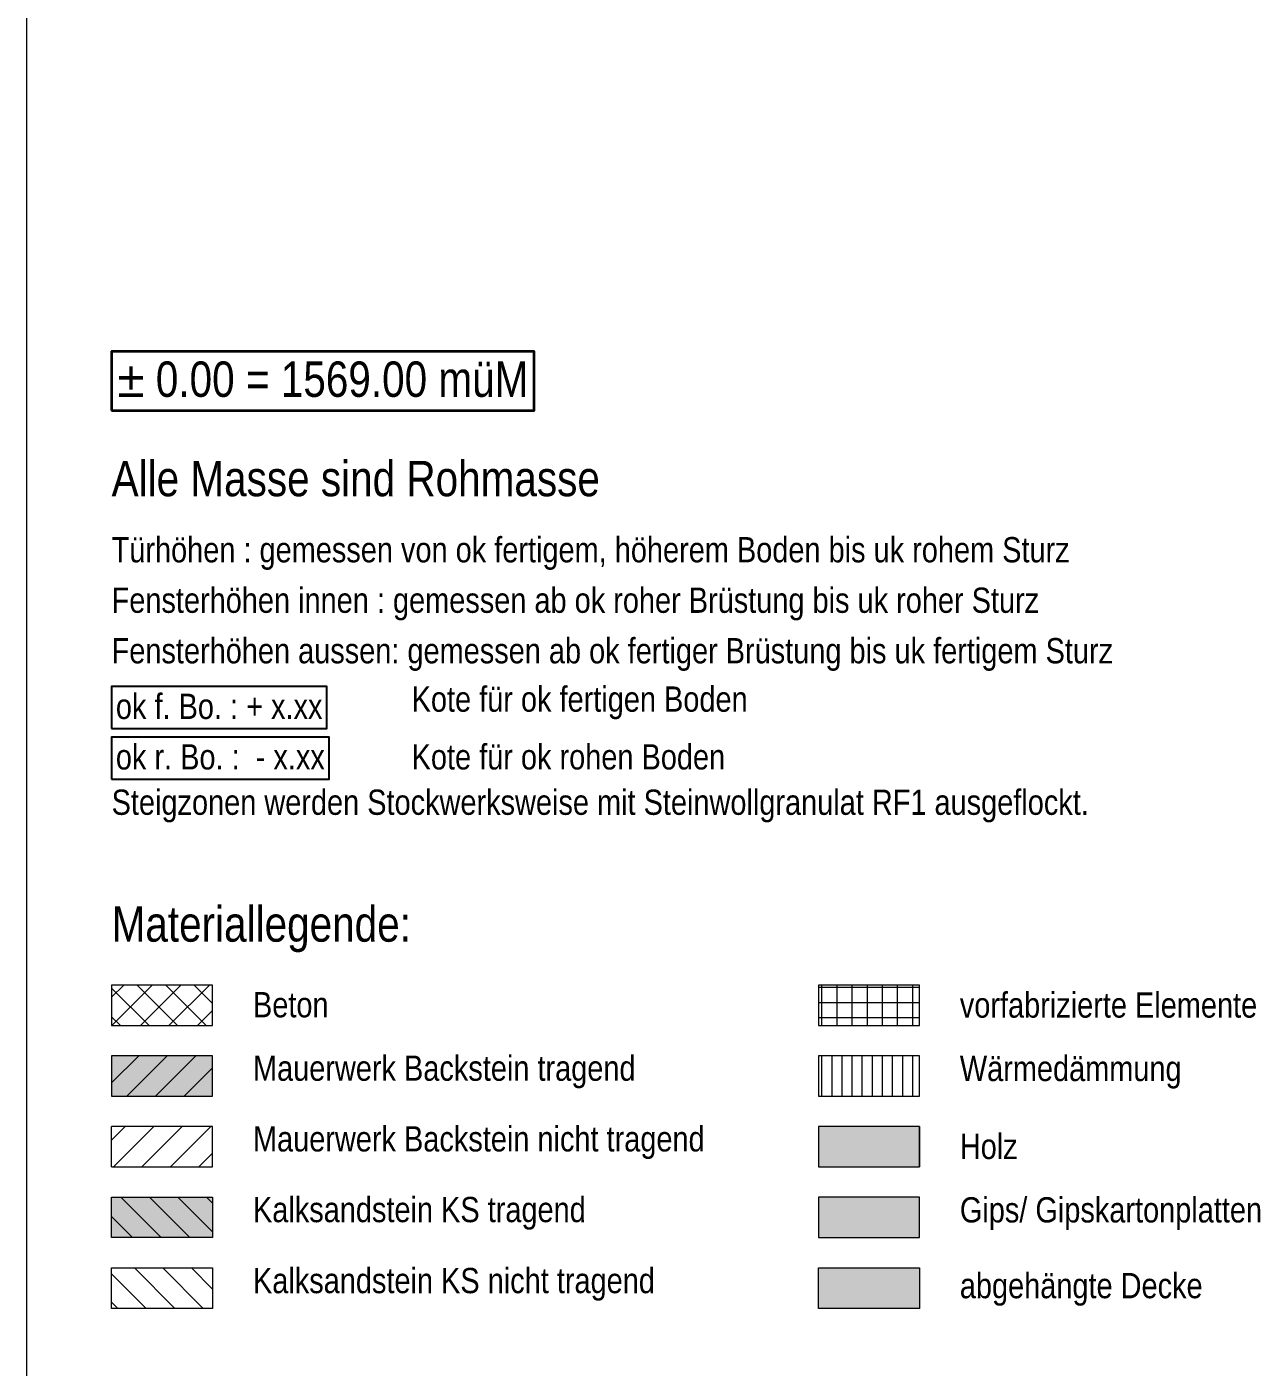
# Model space of a CAD drawing. Header units: metres. Extents: x 0.003 to 0.843, y 0.003 to 0.597.
# Drawn here: x 0.003 to 0.1251, y 0.3306 to 0.4633 of the extents above; entities that cross this region are included whole.
import ezdxf

# ---------------------------------------------------------------- set-up
doc = ezdxf.new("R2010")
doc.units = ezdxf.units.M
doc.linetypes.add('AUSGEZOGEN', pattern=[0])
doc.layers.add('Plankopf', color=7, linetype='AUSGEZOGEN', lineweight=13)
doc.styles.add('ARIALNARROW', font='ARIALN.TTF')

msp = doc.modelspace()

# ---------------------------------------------------------------- hatches: boundary and pattern name
at = {"layer": 'Plankopf', "linetype": 'AUSGEZOGEN', "lineweight": 13, "true_color": 0xffe0e0}
for points in [[(0.0114, 0.3614), (0.0114, 0.3574), (0.0214, 0.3574), (0.0214, 0.3614)], [(0.0114, 0.3474), (0.0114, 0.3434), (0.0214, 0.3434), (0.0214, 0.3474)]]:
    msp.add_hatch(color=254, dxfattribs=at).paths.add_polyline_path(points)
at = {"layer": 'Plankopf', "linetype": 'AUSGEZOGEN', "lineweight": 13}
msp.add_hatch(color=32, dxfattribs=at).paths.add_polyline_path([(0.0814, 0.3504), (0.0914, 0.3504), (0.0914, 0.3544), (0.0814, 0.3544)])
at = {"layer": 'Plankopf', "linetype": 'AUSGEZOGEN', "lineweight": 13, "true_color": 0xc7c7c7}
msp.add_hatch(color=9, dxfattribs=at).paths.add_polyline_path([(0.0814, 0.3434), (0.0914, 0.3434), (0.0914, 0.3474), (0.0814, 0.3474)])
at = {"layer": 'Plankopf', "linetype": 'AUSGEZOGEN', "lineweight": 13, "true_color": 0xe0e0ff}
msp.add_hatch(color=254, dxfattribs=at).paths.add_polyline_path([(0.0914, 0.3364), (0.0914, 0.3404), (0.0814, 0.3404), (0.0814, 0.3364)])

# ---------------------------------------------------------------- linework, layer by layer
at = {"layer": 'Plankopf', "color": 7, "linetype": 'AUSGEZOGEN', "lineweight": 13}
for p, q in [((0.003, 0.003), (0.003, 0.597)), ((0.0214, 0.3684), (0.0114, 0.3684)), ((0.0114, 0.3684), (0.0114, 0.3644)), ((0.0114, 0.36721), (0.0126, 0.3684)), ((0.01511, 0.3644), (0.0114, 0.36811)), ((0.01142, 0.3644), (0.01542, 0.3684)), ((0.01794, 0.3644), (0.01394, 0.3684)), ((0.01425, 0.3644), (0.01825, 0.3684)), ((0.02077, 0.3644), (0.01677, 0.3684)), ((0.01708, 0.3644), (0.02108, 0.3684)), ((0.0214, 0.36659), (0.01959, 0.3684)), ((0.0214, 0.3644), (0.0214, 0.3684)), ((0.0914, 0.3684), (0.0814, 0.3684)), ((0.0814, 0.3684), (0.0814, 0.3644)), ((0.0814, 0.3682), (0.0914, 0.3682)), ((0.08174, 0.3644), (0.08174, 0.3684)), ((0.08324, 0.3644), (0.08324, 0.3684)), ((0.08474, 0.3644), (0.08474, 0.3684)), ((0.08624, 0.3644), (0.08624, 0.3684)), ((0.08774, 0.3644), (0.08774, 0.3684)), ((0.08924, 0.3644), (0.08924, 0.3684)), ((0.09074, 0.3644), (0.09074, 0.3684)), ((0.0914, 0.3644), (0.0914, 0.3684)), ((0.0814, 0.3667), (0.0914, 0.3667)), ((0.01228, 0.3644), (0.0114, 0.36528)), ((0.01991, 0.3644), (0.0214, 0.36589)), ((0.0814, 0.3652), (0.0914, 0.3652)), ((0.0114, 0.3644), (0.0214, 0.3644)), ((0.0814, 0.3644), (0.0914, 0.3644)), ((0.0214, 0.3614), (0.0114, 0.3614)), ((0.0114, 0.3614), (0.0114, 0.3574)), ((0.0114, 0.35872), (0.01408, 0.3614)), ((0.01291, 0.3574), (0.01691, 0.3614)), ((0.01574, 0.3574), (0.01974, 0.3614)), ((0.0214, 0.3574), (0.0214, 0.3614)), ((0.0914, 0.3614), (0.0814, 0.3614)), ((0.0814, 0.3614), (0.0814, 0.3574)), ((0.08174, 0.3574), (0.08174, 0.3614)), ((0.08274, 0.3574), (0.08274, 0.3614)), ((0.08374, 0.3574), (0.08374, 0.3614)), ((0.08474, 0.3574), (0.08474, 0.3614)), ((0.08574, 0.3574), (0.08574, 0.3614)), ((0.08674, 0.3574), (0.08674, 0.3614)), ((0.08774, 0.3574), (0.08774, 0.3614)), ((0.08874, 0.3574), (0.08874, 0.3614)), ((0.08974, 0.3574), (0.08974, 0.3614)), ((0.09074, 0.3574), (0.09074, 0.3614)), ((0.0914, 0.3574), (0.0914, 0.3614)), ((0.01857, 0.3574), (0.0214, 0.36023)), ((0.0114, 0.3574), (0.0214, 0.3574)), ((0.02139, 0.3574), (0.0214, 0.35741)), ((0.0814, 0.3574), (0.0914, 0.3574)), ((0.0214, 0.3544), (0.0114, 0.3544)), ((0.0114, 0.3504), (0.0114, 0.3544)), ((0.0114, 0.35306), (0.01274, 0.3544)), ((0.01157, 0.3504), (0.01557, 0.3544)), ((0.01439, 0.3504), (0.01839, 0.3544)), ((0.01722, 0.3504), (0.02122, 0.3544)), ((0.0214, 0.3504), (0.0214, 0.3544)), ((0.0914, 0.3544), (0.0814, 0.3544)), ((0.0814, 0.3544), (0.0814, 0.3504)), ((0.0914, 0.3544), (0.0914, 0.3504)), ((0.0914, 0.3504), (0.0914, 0.3544)), ((0.02005, 0.3504), (0.0214, 0.35175)), ((0.0114, 0.3504), (0.0214, 0.3504)), ((0.0814, 0.3504), (0.0914, 0.3504)), ((0.0114, 0.3474), (0.0214, 0.3474)), ((0.0114, 0.3434), (0.0114, 0.3474)), ((0.01631, 0.3434), (0.01231, 0.3474)), ((0.01914, 0.3434), (0.01514, 0.3474)), ((0.0214, 0.34397), (0.01797, 0.3474)), ((0.0214, 0.3468), (0.0208, 0.3474)), ((0.0214, 0.3474), (0.0214, 0.3434)), ((0.0914, 0.3474), (0.0814, 0.3474)), ((0.0814, 0.3474), (0.0814, 0.3434)), ((0.0914, 0.3434), (0.0914, 0.3474)), ((0.01348, 0.3434), (0.0114, 0.34548)), ((0.0214, 0.3434), (0.0114, 0.3434)), ((0.0814, 0.3434), (0.0914, 0.3434)), ((0.0114, 0.3404), (0.0214, 0.3404)), ((0.0114, 0.3364), (0.0114, 0.3404)), ((0.01483, 0.3364), (0.0114, 0.33982)), ((0.01765, 0.3364), (0.01365, 0.3404)), ((0.02048, 0.3364), (0.01648, 0.3404)), ((0.0214, 0.33831), (0.01931, 0.3404)), ((0.0214, 0.3404), (0.0214, 0.3364)), ((0.0814, 0.3404), (0.0914, 0.3404)), ((0.0814, 0.3364), (0.0814, 0.3404)), ((0.0914, 0.3404), (0.0914, 0.3364)), ((0.012, 0.3364), (0.0114, 0.337)), ((0.0214, 0.3364), (0.0114, 0.3364)), ((0.0914, 0.3364), (0.0814, 0.3364))]:
    msp.add_line(p, q, dxfattribs=at)
at = {"layer": 'Plankopf', "color": 7, "linetype": 'AUSGEZOGEN', "lineweight": 35}
msp.add_lwpolyline([(0.0114, 0.42531), (0.05326, 0.42531), (0.05326, 0.43115), (0.0114, 0.43115), (0.0114, 0.42531)], dxfattribs=at)
at = {"layer": 'Plankopf', "color": 7, "linetype": 'AUSGEZOGEN', "lineweight": 25}
for points in [[(0.0114, 0.3938), (0.0327, 0.3938), (0.0327, 0.39797), (0.0114, 0.39797), (0.0114, 0.3938)], [(0.0114, 0.3888), (0.03293, 0.3888), (0.03293, 0.39297), (0.0114, 0.39297), (0.0114, 0.3888)]]:
    msp.add_lwpolyline(points, dxfattribs=at)

# ---------------------------------------------------------------- texts
at = {"layer": 'Plankopf', "color": 7, "linetype": 'AUSGEZOGEN', "lineweight": 35, "char_height": 0.0035, "width": 0.00175, "attachment_point": 7, "style": 'ARIALNARROW'}
for s, insert in [('±\\~0.00\\~=\\~1569.00\\~müM', (0.01198, 0.4266)), ('Alle\\~Masse\\~sind\\~Rohmasse', (0.0114, 0.41676)), ('Materiallegende:', (0.0114, 0.37165))]:
    msp.add_mtext(s, dxfattribs=dict(at, insert=insert))
at = {"layer": 'Plankopf', "color": 7, "linetype": 'AUSGEZOGEN', "lineweight": 25, "char_height": 0.0025, "width": 0.00125, "attachment_point": 7, "style": 'ARIALNARROW'}
for s, insert in [('Türhöhen\\~:\\~gemessen\\~von\\~ok\\~fertigem,\\~höherem\\~Boden\\~bis\\~uk\\~rohem\\~Sturz', (0.0114, 0.40951)), ('Fensterhöhen\\~innen\\~:\\~gemessen\\~ab\\~ok\\~roher\\~Brüstung\\~bis\\~uk\\~roher\\~Sturz', (0.0114, 0.40451)), ('Fensterhöhen\\~aussen:\\~gemessen\\~ab\\~ok\\~fertiger\\~Brüstung\\~bis\\~uk\\~fertigem\\~Sturz', (0.0114, 0.39951)), ('ok\\~f.\\~Bo.\\~:\\~+\\~x.xx', (0.01182, 0.39472)), ('Kote\\~für\\~ok\\~fertigen\\~Boden', (0.04111, 0.39472)), ('ok\\~r.\\~Bo.\\~:\\~\\~-\\~x.xx', (0.01182, 0.38972)), ('Kote\\~für\\~ok\\~rohen\\~Boden', (0.04111, 0.38972)), ('Steigzonen\\~werden\\~Stockwerksweise\\~mit\\~Steinwollgranulat\\~RF1\\~ausgeflockt.', (0.0114, 0.38451)), ('Beton', (0.0254, 0.36518)), ('vorfabrizierte\\~Elemente', (0.0954, 0.36515)), ('Mauerwerk\\~Backstein\\~tragend', (0.0254, 0.35818)), ('Wärmedämmung', (0.0954, 0.35815)), ('Mauerwerk\\~Backstein\\~nicht\\~tragend', (0.0254, 0.35118)), ('Holz', (0.0954, 0.35115)), ('Kalksandstein\\~KS\\~tragend', (0.0254, 0.34418)), ('Gips/\\~Gipskartonplatten', (0.0954, 0.34415)), ('Kalksandstein\\~KS\\~nicht\\~tragend', (0.0254, 0.33715)), ('abgehängte\\~Decke', (0.0954, 0.33665))]:
    msp.add_mtext(s, dxfattribs=dict(at, insert=insert))

doc.saveas('drawing.dxf')
